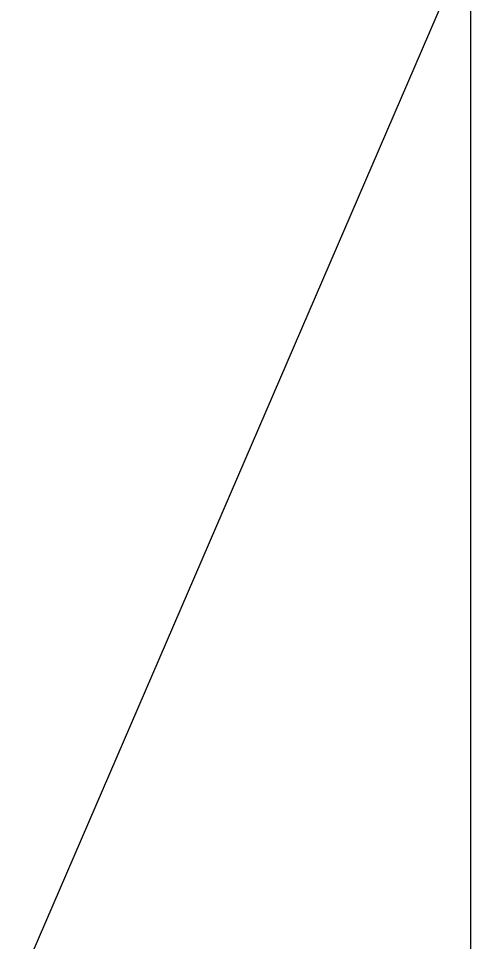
# Model space of a CAD drawing. Header units: millimetres. Extents: x -5517 to 6387, y -5295 to 6147.
# Drawn here: x 4546 to 6387, y 426 to 4188 of the extents above; entities that cross this region are included whole.
import ezdxf

# ---------------------------------------------------------------- set-up
doc = ezdxf.new("R2010")
doc.units = ezdxf.units.MM
doc.layers.add('DIKOM_ЗОНА', color=80, linetype='Continuous')
doc.layers.add('DIKOM_РАЗМЕР_ЗОНА', color=7, linetype='Continuous')
doc.styles.add('style1', font='arial.ttf', dxfattribs={"width": 0.8})
doc.dimstyles.new('1-50', dxfattribs={"dimtxt": 300, "dimasz": 200, "dimexe": 100, "dimexo": 0, "dimgap": 100, "dimtad": 1, "dimtxsty": 'style1', "dimcen": 200, "dimclrd": 7, "dimclre": 7, "dimclrt": 7, "dimadec": 1, "dimazin": 2, "dimtfac": 1, "dimtmove": 0, "dimatfit": 2, "dimfxl": 0, "dimlwd": 25, "dimlwe": 18, "dimarcsym": 0})

# ---------------------------------------------------------------- blocks, each defined once
blk = doc.blocks.new('*D3')
at = {"layer": 'Defpoints', "color": 0, "transparency": 16777216}
for p in [(6386.9, 4728.2), (-4131.4, -152.7), (6386.9, -5195.4)]:
    blk.add_point(p, dxfattribs=at)
at = {"layer": 'DIKOM_РАЗМЕР_ЗОНА', "color": 7, "lineweight": 18, "transparency": 16777216}
for p, q in [((6386.9, 4728.2), (6386.9, -5295.4)), ((-4131.4, -152.7), (-4131.4, -5295.4))]:
    blk.add_line(p, q, dxfattribs=at)
at = {"layer": 'DIKOM_РАЗМЕР_ЗОНА', "color": 7, "lineweight": 25, "transparency": 16777216}
blk.add_line((-3931.4, -5195.4), (6186.9, -5195.4), dxfattribs=at)
at = {"layer": 'DIKOM_РАЗМЕР_ЗОНА', "color": 7, "transparency": 16777216}
for points in [[(-3931.4, -5162), (-3931.4, -5228.7), (-4131.4, -5195.4)], [(6186.9, -5162), (6186.9, -5228.7), (6386.9, -5195.4)]]:
    blk.add_solid(points, dxfattribs=at)
at = {"layer": 'DIKOM_РАЗМЕР_ЗОНА', "color": 7, "transparency": 16777216, "insert": (1127.7, -4942.2), "char_height": 300, "attachment_point": 5, "style": 'style1'}
blk.add_mtext('10500', dxfattribs=at)

msp = doc.modelspace()

# ---------------------------------------------------------------- linework, layer by layer
at = {"layer": 'DIKOM_ЗОНА', "color": 3, "lineweight": 15}
msp.add_lwpolyline([(6305.106, 4332.174), (4278.276, -367.687, -0.29940439), (2900.899, -1273.689), (1246.762, -1273.689, 0.41421356), (996.762, -1523.689), (996.762, -2652.084, -0.41421356), (-503.238, -4152.084), (-1397.558, -4152.084, -0.41421356), (-2897.558, -2652.084), (-2897.558, -1305.201, 0.36545689), (-3105.438, -1058.775, -0.36545689), (-4131.439, 157.469), (-4131.439, 1231.857, -0.36944166), (-2975.903, 2582.301, 0.36944166), (-2764.558, 2829.294), (-2764.558, 4057.354, -0.41421356), (-1764.558, 5057.354), (-148.301, 5057.354, -0.35997797), (833.957, 4244.889, 0.86721047), (1526.157, 4277.209, -0.0544275), (1592.147, 4596.052), (1894.741, 5531.565, -0.34735037), (2978.515, 6133.707), (5547.648, 5715.161, -0.48813948)], format="xyb", close=True, dxfattribs=at)

# ---------------------------------------------------------------- dimensions: what is measured, and where the dimension line sits
at = {"layer": 'DIKOM_РАЗМЕР_ЗОНА'}
dim = msp.add_linear_dim(base=(6386.855, -5195.352), p1=(-4131.439, -152.689), p2=(6386.855, 4728.173), text='10500', dimstyle='1-50', dxfattribs=at)
dim.commit()
dim.dimension.update_dxf_attribs({"geometry": '*D3', "text_midpoint": (1127.708, -5195.352), "dimtype": 160})

doc.saveas('drawing.dxf')
